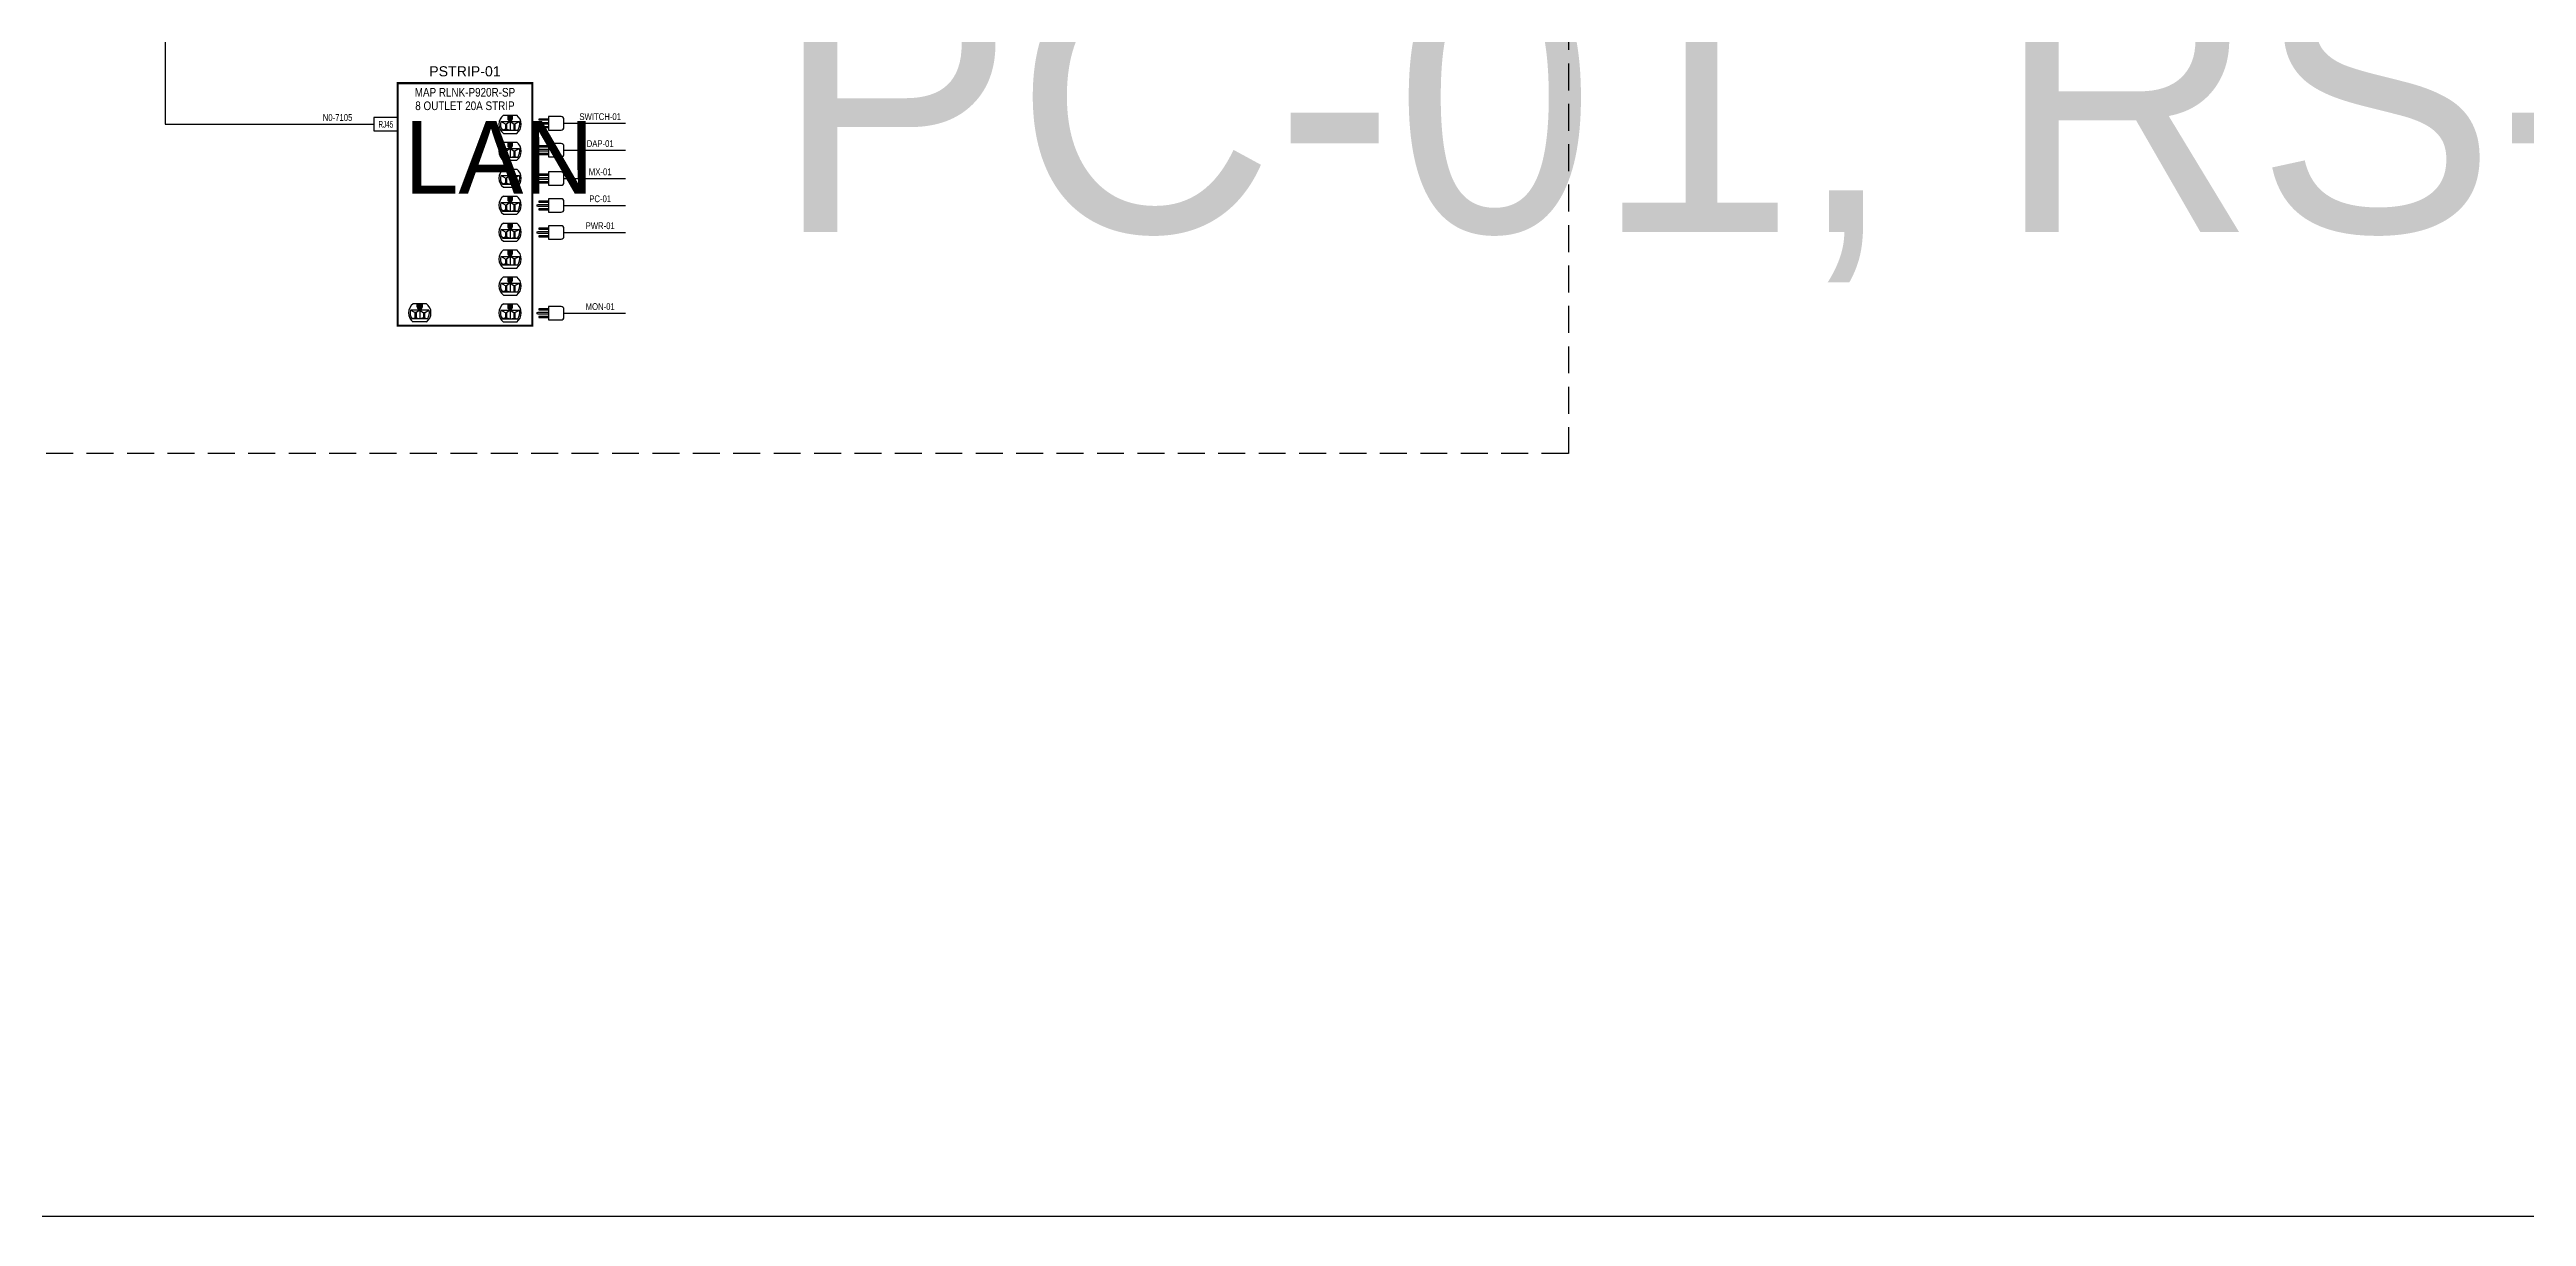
# Model space of a CAD drawing. Extents: x 0 to 120, y 0 to 43.
# Drawn here: x 11.91 to 34.89, y 0 to 10.83 of the extents above; entities that cross this region are included whole.
import ezdxf
from ezdxf.enums import TextEntityAlignment as Align

# ---------------------------------------------------------------- set-up
doc = ezdxf.new("R2018")
doc.units = 0
doc.header["$MEASUREMENT"] = 0
doc.linetypes.add('HIDDEN', pattern=[0.375, 0.25, -0.125])
doc.layers.get('0').update_dxf_attribs({"linetype": 'CONTINUOUS'})
doc.layers.get('DEFPOINTS').update_dxf_attribs({"linetype": 'CONTINUOUS'})
for name, color, linetype in [('AV-Func-Ctrl', 210, 'CONTINUOUS'), ('AV-Func-Data', 212, 'CONTINUOUS'), ('CABLE-NUM', 7, 'CONTINUOUS'), ('Cable_Riser', 7, 'HIDDEN'), ('Con-Detail', 9, 'CONTINUOUS'), ('DEVICE-NUM', 7, 'CONTINUOUS'), ('TEXT-MEDIUM', 1, 'CONTINUOUS')]:
    doc.layers.add(name, color=color, linetype=linetype)
doc.styles.add('Cable Number', font='ARIALN.TTF')
doc.styles.add('ConDetail', font='swisscl.ttf', dxfattribs={"width": 0.75, "height": 0.0625})
doc.styles.add('Connection Detail', font='swisscl.ttf')
doc.styles.add('NARROW', font='ARIALN.TTF')
doc.styles.add('SIMPLEX', font='SIMPLEX')
doc.styles.get("Standard").update_dxf_attribs({"font": 'arial.ttf'})

# ---------------------------------------------------------------- blocks, each defined once
blk = doc.blocks.new('*U32')
at = {"const_width": 0.02}
blk.add_lwpolyline([(0, 0.382), (1.25, 0.382), (1.25, -1.868), (0, -1.868)], close=True, dxfattribs=at)
for p in [(1.25, 0), (1.25, -0.25), (1.25, -0.5), (1.25, -0.75), (1.25, -1), (1.25, -1.25), (1.25, -1.5), (1.25, -1.75)]:
    blk.add_point(p)
at = {"layer": 'DEFPOINTS'}
for p in [(0, 0), (0, -0.25), (0, -0.5), (0, -0.75), (0, -1), (0, -1.25), (0, -1.5), (0, -1.75)]:
    blk.add_point(p, dxfattribs=at)
blk.add_attdef('DEVICE', text='', height=0.0938).set_placement((0.625, 0.444), align=Align.CENTER)
at = {"style": 'NARROW'}
for tag, p in [('MODEL', (0.625, 0.257)), ('DESC', (0.625, 0.132))]:
    blk.add_attdef(tag, text='', height=0.08, dxfattribs=at).set_placement(p, align=Align.CENTER)
for tag, p in [('INPUT1', (0.062, 0.007)), ('INPUT2', (0.062, -0.243)), ('INPUT3', (0.062, -0.493)), ('INPUT4', (0.062, -0.743)), ('INPUT5', (0.062, -0.993)), ('INPUT6', (0.062, -1.243)), ('INPUT7', (0.062, -1.493)), ('INPUT8', (0.062, -1.743))]:
    blk.add_attdef(tag, text='', height=0.0625, dxfattribs=at).set_placement(p, align=Align.MIDDLE_LEFT)
for tag, p in [('OUTPUT1', (1.187, 0.007)), ('OUTPUT2', (1.187, -0.243)), ('OUTPUT3', (1.187, -0.493)), ('OUTPUT4', (1.187, -0.743)), ('OUTPUT5', (1.187, -0.993)), ('OUTPUT6', (1.187, -1.243)), ('OUTPUT7', (1.187, -1.493)), ('OUTPUT8', (1.187, -1.743))]:
    blk.add_attdef(tag, text='', height=0.0625, dxfattribs=at).set_placement(p, align=Align.MIDDLE_RIGHT)
blk = doc.blocks.new('*U40')
at = {"color": 0}
for p, q in [((-0.291, 0.025), (-0.12, 0.025)), ((-0.25, 0), (-0.291, 0.025)), ((-0.267, 0.084), (-0.144, 0.084)), ((-0.206, 0.025), (-0.24, 0)), ((-0.228, 0.079), (-0.183, 0.079)), ((-0.228, 0.079), (-0.219, 0.071)), ((-0.228, 0.079), (-0.228, 0.053)), ((-0.219, 0.071), (-0.192, 0.071)), ((-0.219, 0.053), (-0.219, 0.071)), ((-0.206, 0.025), (-0.171, 0.005)), ((-0.206, 0.025), (-0.206, -0.055)), ((-0.192, 0.071), (-0.183, 0.079)), ((-0.192, 0.053), (-0.192, 0.071)), ((-0.183, 0.053), (-0.183, 0.079)), ((-0.171, 0.005), (-0.171, -0.05)), ((-0.171, 0.005), (-0.161, 0.005)), ((-0.161, 0.005), (-0.12, 0.025)), ((-0.161, 0.005), (-0.161, -0.05)), ((-0.25, -0.045), (-0.276, -0.055)), ((-0.276, -0.055), (-0.135, -0.055)), ((-0.267, -0.084), (-0.144, -0.084)), ((-0.25, 0), (-0.24, 0)), ((-0.25, 0), (-0.25, -0.045)), ((-0.25, -0.045), (-0.24, -0.045)), ((-0.24, 0), (-0.24, -0.045)), ((-0.24, -0.045), (-0.206, -0.055)), ((-0.206, -0.055), (-0.171, -0.05)), ((-0.171, -0.05), (-0.161, -0.05)), ((-0.161, -0.05), (-0.135, -0.055))]:
    blk.add_line(p, q, dxfattribs=at)
at = {"color": 0, "const_width": 0.0134}
blk.add_lwpolyline([(-0.212, 0.052, 1), (-0.198, 0.052, 1)], format="xyb", close=True, dxfattribs=at)
at = {"color": 0}
for centre, radius, start, end in [((-0.206, 0), 0.104, 125.9431, 234.0569), ((-0.206, 0), 0.0894, 163.8777, 217.6763), ((-0.206, 0.053), 0.0223, 180, 0), ((-0.206, 0.053), 0.0134, 180, 0), ((-0.206, 0), 0.104, 305.9431, 54.0569), ((-0.206, 0), 0.0894, 322.3237, 16.1223)]:
    blk.add_arc(centre, radius, start, end, dxfattribs=at)
for points in [[(-0.219, 0.071), (-0.192, 0.071), (-0.219, 0.053), (-0.192, 0.053)], [(-0.171, 0.005), (-0.161, 0.005), (-0.171, -0.05), (-0.161, -0.05)], [(-0.25, 0), (-0.24, 0), (-0.25, -0.045), (-0.24, -0.045)]]:
    blk.add_solid(points, dxfattribs=at)
blk = doc.blocks.new('*U37')
at = {"layer": 'TEXT-MEDIUM', "style": 'SIMPLEX', "width": 0.75}
blk.add_attdef('JUMPER', text='', height=0.0938, dxfattribs=at).set_placement((0.188, -0.066), align=Align.BOTTOM_CENTER)
at = {"layer": 'TEXT-MEDIUM', "lineweight": 30, "flags": 104}
blk.add_attdef('DESC', text='', height=0.0938, dxfattribs=at).set_placement((0.858, 0), align=Align.MIDDLE_LEFT)
blk = doc.blocks.new('Connector V5')
for p, q in [((0, 0.062), (-0.219, 0.062)), ((-0.219, 0.031), (-0.219, -0.031)), ((-0.031, 0.062), (-0.188, 0.062)), ((0, -0.031), (0, 0.031)), ((-0.219, -0.062), (0, -0.062)), ((-0.188, -0.062), (-0.031, -0.062))]:
    blk.add_line(p, q)
for points in [[(-0.219, 0.062), (-0.219, -0.062)], [(0, 0.062), (0, -0.062)]]:
    blk.add_lwpolyline(points)
at = {"style": 'Connection Detail', "width": 0.75}
blk.add_attdef('CONNECTOR', text='', height=0.0625, dxfattribs=at).set_placement((-0.109, 0), align=Align.MIDDLE_CENTER)
at = {"layer": 'Con-Detail', "style": 'ConDetail', "width": 0.716609}
blk.add_attdef('CON-DETAIL', text='', height=0.0625, dxfattribs=at).set_placement((-0.569, -0.092), (-0.294, -0.092), align=Align.FIT)
at = {"layer": 'DEVICE-NUM', "lineweight": 30, "flags": 104}
blk.add_attdef('DEVICE', text='', height=0.0625, dxfattribs=at).set_placement((0.062, 0.031), align=Align.TOP_LEFT)
blk = doc.blocks.new('*U39')
at = {"layer": 'CABLE-NUM', "style": 'Cable Number'}
blk.add_attdef('CABLE-NUM', text='', height=0.0625, dxfattribs=at).set_placement((-0.328, 0.063), align=Align.MIDDLE_CENTER)
blk = doc.blocks.new('*U41')
for points in [[(0.137, -0.009), (0.039, -0.009, -1), (0.039, 0.009), (0.137, 0.009)], [(0.137, -0.062), (0.253, -0.062, 0.414214), (0.28, -0.036), (0.28, 0.036, 0.414214), (0.253, 0.062), (0.137, 0.062)]]:
    blk.add_lwpolyline(points, format="xyb", close=True)
for points in [[(0.048, 0.031), (0.137, 0.031), (0.137, 0.04), (0.048, 0.04)], [(0.048, -0.04), (0.137, -0.04), (0.137, -0.031), (0.048, -0.031)]]:
    blk.add_lwpolyline(points, close=True)
blk = doc.blocks.new('*U38')
at = {"layer": 'CABLE-NUM', "style": 'Cable Number'}
blk.add_attdef('CABLE-NUM', text='', height=0.0625, dxfattribs=at).set_placement((0.336, 0.062), align=Align.MIDDLE_CENTER)
blk = doc.blocks.new('*U66')
at = {"color": 0}
for p, q in [((0.291, 0.025), (0.12, 0.025)), ((0.161, 0.005), (0.12, 0.025)), ((0.267, 0.084), (0.144, 0.084)), ((0.161, 0.005), (0.161, -0.05)), ((0.171, 0.005), (0.161, 0.005)), ((0.206, 0.025), (0.171, 0.005)), ((0.171, 0.005), (0.171, -0.05)), ((0.228, 0.079), (0.183, 0.079)), ((0.192, 0.071), (0.183, 0.079)), ((0.183, 0.053), (0.183, 0.079)), ((0.219, 0.071), (0.192, 0.071)), ((0.192, 0.053), (0.192, 0.071)), ((0.206, 0.025), (0.24, 0)), ((0.206, 0.025), (0.206, -0.055)), ((0.228, 0.079), (0.219, 0.071)), ((0.219, 0.053), (0.219, 0.071)), ((0.228, 0.079), (0.228, 0.053)), ((0.25, 0), (0.291, 0.025)), ((0.161, -0.05), (0.135, -0.055)), ((0.276, -0.055), (0.135, -0.055)), ((0.267, -0.084), (0.144, -0.084)), ((0.171, -0.05), (0.161, -0.05)), ((0.206, -0.055), (0.171, -0.05)), ((0.24, -0.045), (0.206, -0.055)), ((0.25, 0), (0.24, 0)), ((0.24, 0), (0.24, -0.045)), ((0.25, -0.045), (0.24, -0.045)), ((0.25, 0), (0.25, -0.045)), ((0.25, -0.045), (0.276, -0.055))]:
    blk.add_line(p, q, dxfattribs=at)
at = {"color": 0, "const_width": 0.0134}
blk.add_lwpolyline([(0.212, 0.052, -1), (0.198, 0.052, -1)], format="xyb", close=True, dxfattribs=at)
at = {"color": 0}
for centre, radius, start, end in [((0.206, 0), 0.104, 125.9431, 234.0569), ((0.206, 0), 0.0894, 163.8777, 217.6763), ((0.206, 0.053), 0.0223, 180, 0), ((0.206, 0.053), 0.0134, 180, 0), ((0.206, 0), 0.104, 305.9431, 54.0569), ((0.206, 0), 0.0894, 322.3237, 16.1223)]:
    blk.add_arc(centre, radius, start, end, dxfattribs=at)
for points in [[(0.171, 0.005), (0.161, 0.005), (0.171, -0.05), (0.161, -0.05)], [(0.219, 0.071), (0.192, 0.071), (0.219, 0.053), (0.192, 0.053)], [(0.25, 0), (0.24, 0), (0.25, -0.045), (0.24, -0.045)]]:
    blk.add_solid(points, dxfattribs=at)

msp = doc.modelspace()

# ---------------------------------------------------------------- linework, layer by layer
for points in [[(16.679, 10.141), (17.251, 10.141)], [(16.679, 9.891), (17.251, 9.891)], [(16.679, 9.629), (17.251, 9.629)], [(16.679, 9.379), (17.251, 9.379)], [(16.679, 9.129), (17.251, 9.129)], [(16.679, 8.379), (17.251, 8.379)]]:
    msp.add_lwpolyline(points)
at = {"layer": 'AV-Func-Data'}
msp.add_lwpolyline([(14.917, 14.382), (12.978, 14.382), (12.978, 10.132), (14.917, 10.132)], dxfattribs=at)
at = {"layer": 'Cable_Riser'}
msp.add_lwpolyline([(9.893, 28.697), (26, 28.697), (26, 7.078), (9.893, 7.078), (9.893, 28.697)], close=True, dxfattribs=at)
at = {"layer": 'DEFPOINTS'}
msp.add_lwpolyline([(0, 29.3), (36.7, 29.3), (36.7, 0), (0, 0)], close=True, dxfattribs=at)

# ---------------------------------------------------------------- block references
ref = msp.add_blockref('*U32', (15.135, 10.132))
ref.add_attrib('DEVICE', 'PSTRIP-01', dxfattribs={"height": 0.0938}).set_placement((15.76, 10.577), align=Align.CENTER)
ref.add_attrib('MODEL', 'MAP RLNK-P920R-SP', dxfattribs={"height": 0.08, "style": 'NARROW'}).set_placement((15.76, 10.389), align=Align.CENTER)
ref.add_attrib('DESC', '8 OUTLET 20A STRIP', dxfattribs={"height": 0.08, "style": 'NARROW'}).set_placement((15.76, 10.264), align=Align.CENTER)
ref = msp.add_blockref('*U39', (14.917, 10.132))
ref.add_attrib('CABLE-NUM', 'N0-7105', dxfattribs={"layer": 'CABLE-NUM', "height": 0.0625, "style": 'Cable Number'}).set_placement((14.578, 10.195), align=Align.MIDDLE_CENTER)
for name, p in [('*U40', (16.385, 10.132)), ('*U41', (16.399, 10.141)), ('*U40', (16.385, 9.882)), ('*U41', (16.399, 9.891)), ('*U40', (16.385, 9.632)), ('*U41', (16.399, 9.629)), ('*U40', (16.385, 9.382)), ('*U41', (16.399, 9.379)), ('*U40', (16.385, 9.132)), ('*U40', (16.385, 8.882)), ('*U41', (16.399, 9.129)), ('*U40', (16.385, 8.632)), ('*U66', (15.135, 8.382)), ('*U40', (16.385, 8.382)), ('*U41', (16.399, 8.379))]:
    msp.add_blockref(name, p)
for p, values in [((16.679, 10.141), {'CABLE-NUM': 'SWITCH-01'}), ((16.679, 9.891), {'CABLE-NUM': 'DAP-01'}), ((16.679, 9.629), {'CABLE-NUM': 'MX-01'}), ((16.679, 9.379), {'CABLE-NUM': 'PC-01'}), ((16.679, 9.129), {'CABLE-NUM': 'PWR-01'}), ((16.679, 8.379), {'CABLE-NUM': 'MON-01'})]:
    msp.add_blockref('*U38', p).add_auto_attribs(values)
at = {"layer": 'AV-Func-Ctrl'}
ref = msp.add_blockref('*U37', (17.771, 11.632), dxfattribs=at)
lines = msp.add_mtext('PC-01, RS-232', dxfattribs={"layer": 'TEXT-MEDIUM', "insert": (18.629, 11.632), "char_height": 2.5, "attachment_point": 1})
ref.add_attrib('DESC', '', (18.629, 11.632)).embed_mtext(lines)
at = {"layer": 'AV-Func-Data'}
ref = msp.add_blockref('Connector V5', (15.135, 10.132), dxfattribs=at)
ref.add_attrib('CONNECTOR', 'RJ45', dxfattribs={"layer": '0', "height": 0.0625, "style": 'Connection Detail', "width": 0.75}).set_placement((15.026, 10.132), align=Align.MIDDLE_CENTER)
lines = msp.add_mtext('LAN', dxfattribs={"layer": 'DEVICE-NUM', "insert": (15.198, 10.164), "char_height": 0.6749, "attachment_point": 1})
ref.add_attrib('DEVICE', '', (15.198, 10.164), dxfattribs={"flags": 104}).embed_mtext(lines)

doc.saveas('drawing.dxf')
